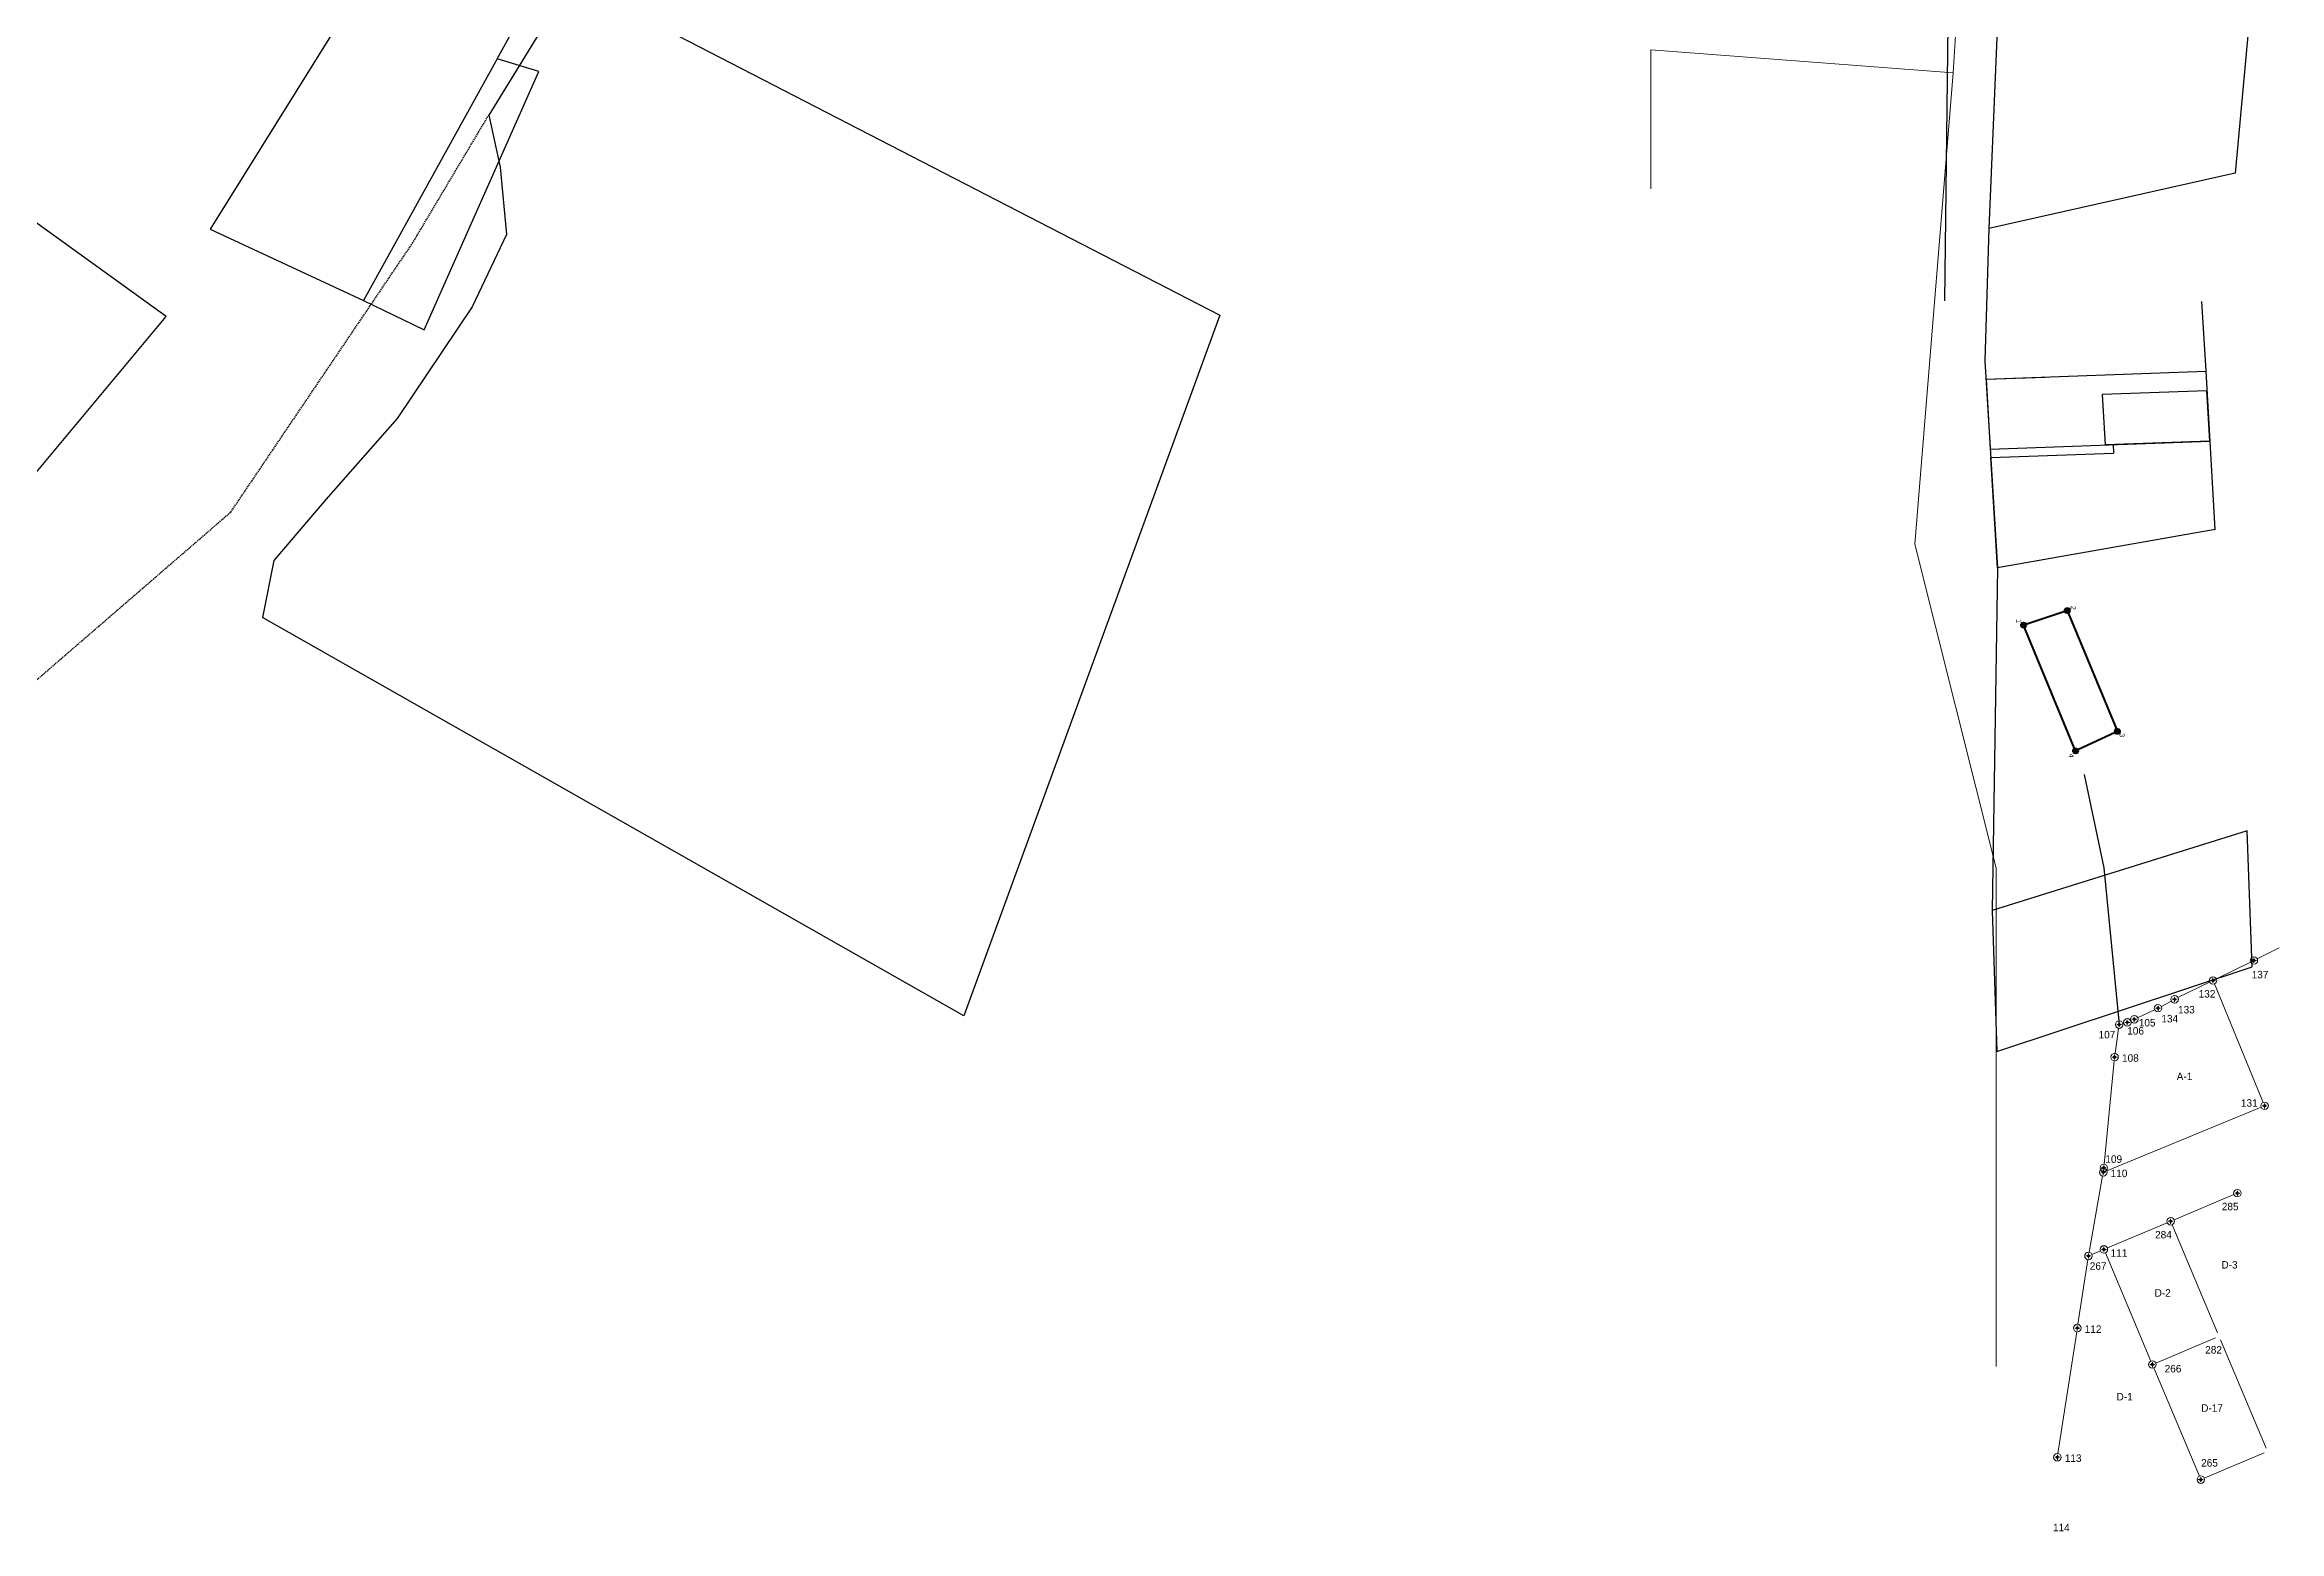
# Model space of a CAD drawing. Header units: millimetres. Extents: x 605783 to 610162, y 1302882 to 1324269.
# Drawn here: x 608149.7 to 608597, y 1323454.9 to 1323752.5 of the extents above; entities that cross this region are included whole.
import ezdxf
from ezdxf.enums import TextEntityAlignment as Align

# ---------------------------------------------------------------- set-up
doc = ezdxf.new("R2010")
doc.units = ezdxf.units.MM
doc.header["$PDMODE"] = 35
doc.header["$PDSIZE"] = 0.5
doc.linetypes.add('HIDDEN', pattern=[0.375, 0.25, -0.125])
for name, color, linetype in [('2', 7, 'Continuous'), ('3', 7, 'Continuous'), ('CVL_CUADCON_LIN', 8, 'Continuous')]:
    doc.layers.add(name, color=color, linetype=linetype)
doc.layers.add('Cotas', color=7, linetype='Continuous', lineweight=0)
doc.styles.get("Standard").update_dxf_attribs({"font": 'TCCM____.TTF'})
doc.styles.add('Styledgn003', font='dgn003.shx')

# ---------------------------------------------------------------- blocks, each defined once
blk = doc.blocks.new('POINT1')
at = {"color": 0, "linetype": 'ByBlock', "lineweight": -2}
for p, q in [((500, 0), (-500, 0)), ((0, 500), (0, -500))]:
    blk.add_line(p, q, dxfattribs=at)
blk.add_circle((0, 0), 250, dxfattribs=at)

msp = doc.modelspace()

# ---------------------------------------------------------------- linework, layer by layer
at = {"color": 1}
msp.add_lwpolyline([(608557.9, 1323606.368), (608561.828, 1323587.73), (608564.908, 1323556.328)], dxfattribs=at)
at = {"layer": '2', "color": 1, "linetype": 'Continuous'}
for p, q in [((608174, 1323698.058), (608074.23, 1323769.875)), ((608240.26, 1323749.652), (608251.991, 1323770.78)), ((608530.767, 1323771.571), (608529.935, 1323701.164)), ((608541.187, 1323771.61), (608538.843, 1323715.64)), ((608255.114, 1323765.31), (608238.573, 1323738.389)), ((608240.26, 1323749.652), (608213.522, 1323701.23)), ((608540.549, 1323647.774), (608539.46, 1323579.149)), ((608539.46, 1323579.149), (608540.447, 1323550.934)), ((608540.447, 1323550.934), (608591.531, 1323567.899))]:
    msp.add_line(p, q, dxfattribs=at)
for points in [[(608216.846, 1323770.203), (608182.834, 1323715.51), (608213.522, 1323701.23)], [(608592.253, 1323771.8), (608588.142, 1323726.761), (608538.843, 1323715.64)], [(608255.114, 1323765.31), (608384.867, 1323698.298), (608333.653, 1323558.06), (608193.245, 1323637.794)], [(608213.522, 1323701.23), (608225.617, 1323695.405), (608248.616, 1323747.067), (608240.26, 1323749.652)], [(608238.573, 1323738.389), (608240.847, 1323727.965), (608242.103, 1323714.493), (608235.229, 1323700.013), (608220.217, 1323677.665), (608205.973, 1323661.416), (608195.543, 1323649.229), (608193.245, 1323637.794)], [(608538.843, 1323715.64), (608538.053, 1323689.207), (608540.549, 1323647.774)], [(607916.953, 1323513.348), (607991.433, 1323553.158), (608028.546, 1323572.428), (608062.615, 1323596.53), (608096.431, 1323621.65), (608125.42, 1323646.523), (608147.29, 1323666.066), (608174, 1323698.058)], [(608591.531, 1323567.899), (608590.543, 1323595.097), (608539.46, 1323579.149)]]:
    msp.add_lwpolyline(points, dxfattribs=at)
at = {"layer": '3', "color": 30, "linetype": 'HIDDEN'}
msp.add_lwpolyline([(608129.954, 1323609.662), (608186.916, 1323658.899), (608223.303, 1323712.737), (608238.573, 1323738.389)], dxfattribs=at)
at = {"layer": 'Cotas', "color": 1, "linetype": 'Continuous', "lineweight": 13}
for p, q in [((608536.999, 1323828.871), (608531.656, 1323746.8)), ((608531.656, 1323746.8), (608523.977, 1323652.473)), ((608523.977, 1323652.473), (608540.269, 1323587.672)), ((608540.269, 1323587.672), (608540.269, 1323487.896))]:
    msp.add_line(p, q, dxfattribs=at)
at = {"layer": 'Cotas', "color": 1, "linetype": 'Continuous', "lineweight": 13, "flags": 128}
for points in [[(608471.161, 1323723.609), (608471.161, 1323751.433), (608531.656, 1323746.8)], [(608591.199, 1323568.84), (608584.362, 1323565.492)], [(608596.962, 1323571.664), (608592.546, 1323569.5)], [(608583.015, 1323564.832), (608576.682, 1323561.731)], [(608593.731, 1323540.759), (608583.974, 1323564.469)], [(608583.974, 1323564.469), (608593.731, 1323540.759)], [(608572.011, 1323559.299), (608568.607, 1323557.711)], [(608575.348, 1323561.046), (608573.351, 1323559.971)], [(608564.803, 1323555.585), (608564.094, 1323550.566)], [(608564.803, 1323555.585), (608564.094, 1323550.566)], [(608565.817, 1323556.575), (608565.631, 1323556.525)], [(608565.817, 1323556.575), (608565.631, 1323556.525)], [(608567.243, 1323557.087), (608567.225, 1323557.079)], [(608567.243, 1323557.087), (608567.225, 1323557.079)], [(608563.917, 1323549.077), (608561.904, 1323528.395)], [(608563.917, 1323549.077), (608561.904, 1323528.395)], [(608562.418, 1323527.061), (608593.323, 1323539.78)], [(608561.594, 1323526.038), (608558.891, 1323510.771)], [(608561.74, 1323526.904), (608561.816, 1323527.52)], [(608561.74, 1323526.904), (608561.816, 1323527.52)], [(608587.883, 1323522.295), (608575.904, 1323517.251)], [(608574.521, 1323516.669), (608562.542, 1323511.625)], [(608584.621, 1323494.614), (608575.504, 1323516.269)], [(608575.504, 1323516.269), (608584.621, 1323494.614)], [(608561.16, 1323511.043), (608559.451, 1323510.324)], [(608571.259, 1323488.988), (608562.142, 1323510.643)], [(608562.142, 1323510.643), (608571.259, 1323488.988)], [(608558.645, 1323509.292), (608556.64, 1323496.341)], [(608558.645, 1323509.292), (608556.64, 1323496.341)], [(608556.41, 1323494.859), (608552.65, 1323470.481)], [(608556.41, 1323494.859), (608552.65, 1323470.481)], [(608584.221, 1323493.632), (608572.241, 1323488.588)], [(608572.241, 1323488.588), (608584.221, 1323493.632)], [(608585.203, 1323493.232), (608594.32, 1323471.577)], [(608594.32, 1323471.577), (608585.203, 1323493.232)], [(608580.959, 1323465.951), (608571.841, 1323487.606)], [(608571.841, 1323487.606), (608580.959, 1323465.951)], [(608581.941, 1323465.551), (608593.92, 1323470.595)]]:
    msp.add_lwpolyline(points, dxfattribs=at)
at = {"layer": 'Cotas', "color": 1, "linetype": 'Continuous', "lineweight": 13}
for centre in [(608591.873, 1323569.17), (608583.688, 1323565.162), (608583.688, 1323565.162), (608572.691, 1323559.616), (608576.008, 1323561.402), (608564.908, 1323556.328), (608564.908, 1323556.328), (608566.541, 1323556.772), (608566.541, 1323556.772), (608567.928, 1323557.394), (608567.928, 1323557.394), (608563.989, 1323549.823), (608563.989, 1323549.823), (608594.017, 1323540.066), (608594.017, 1323540.066), (608561.832, 1323527.648), (608561.832, 1323527.648), (608561.724, 1323526.776), (608561.724, 1323526.776), (608588.574, 1323522.586), (608588.574, 1323522.586), (608575.213, 1323516.96), (608575.213, 1323516.96), (608558.76, 1323510.033), (608558.76, 1323510.033), (608561.851, 1323511.334), (608561.851, 1323511.334), (608556.525, 1323495.6), (608556.525, 1323495.6), (608571.55, 1323488.297), (608571.55, 1323488.297), (608571.55, 1323488.297), (608552.536, 1323469.74), (608552.536, 1323469.74), (608581.25, 1323465.26), (608581.25, 1323465.26)]:
    msp.add_circle(centre, 0.75, dxfattribs=at)
at = {"layer": 'CVL_CUADCON_LIN', "color": 1, "ltscale": 0.5, "flags": 128}
for points in [[(608581.405, 1323701.074), (608582.247, 1323687.099)], [(608538.276, 1323685.509), (608582.247, 1323687.099)], [(608538.276, 1323685.509), (608550.109, 1323685.937)], [(608538.276, 1323685.509), (608539.118, 1323671.535)], [(608584.155, 1323655.429), (608582.341, 1323687.103)], [(608582.483, 1323683.186), (608561.497, 1323682.428), (608562.103, 1323672.366)], [(608539.118, 1323671.535), (608583.089, 1323673.124)], [(608583.089, 1323673.124), (608562.103, 1323672.366)], [(608563.702, 1323672.424), (608563.804, 1323670.727)], [(608539.22, 1323669.838), (608563.804, 1323670.727)], [(608584.155, 1323655.429), (608540.549, 1323647.774), (608539.22, 1323669.838)]]:
    msp.add_lwpolyline(points, dxfattribs=at)
msp.add_lwpolyline([(608562.103, 1323672.366), (608583.089, 1323673.124), (608582.483, 1323683.186), (608561.497, 1323682.428)], close=True, dxfattribs=at)
at = {"layer": 'CVL_CUADCON_LIN', "color": 1, "lineweight": 40, "ltscale": 0.5, "flags": 128}
for points in [[(608555.986, 1323611.583), (608545.956, 1323635.841)], [(608546.239, 1323636.461), (608554.041, 1323639.049)], [(608554.707, 1323638.745), (608564.367, 1323615.47)], [(608564.105, 1323614.798), (608556.63, 1323611.331)]]:
    msp.add_lwpolyline(points, dxfattribs=at)
at = {"layer": 'CVL_CUADCON_LIN', "color": 1, "lineweight": 40, "ltscale": 0.5}
for centre in [(608554.516, 1323639.207), (608545.765, 1323636.303), (608564.559, 1323615.008), (608556.177, 1323611.121)]:
    msp.add_circle(centre, 0.5, dxfattribs=at)
at = {"layer": 'CVL_CUADCON_LIN', "color": 1, "ltscale": 0.5}
for p in [(608554.516, 1323639.207), (608545.765, 1323636.303), (608564.559, 1323615.008), (608556.177, 1323611.121)]:
    msp.add_point(p, dxfattribs=at)

# ---------------------------------------------------------------- block references
at = {"layer": 'Cotas', "color": 1, "linetype": 'Continuous', "lineweight": 13, "xscale": 0.0009998083114624023, "yscale": 0.0009999275207519531, "zscale": 0.000999827675945757}
for p in [(608591.873, 1323569.17), (608583.688, 1323565.162), (608583.688, 1323565.162), (608572.691, 1323559.616), (608576.008, 1323561.402), (608564.908, 1323556.328), (608564.908, 1323556.328), (608566.541, 1323556.772), (608566.541, 1323556.772), (608567.928, 1323557.394), (608567.928, 1323557.394), (608563.989, 1323549.823), (608563.989, 1323549.823), (608594.017, 1323540.066), (608594.017, 1323540.066), (608561.832, 1323527.648), (608561.832, 1323527.648), (608561.724, 1323526.776), (608561.724, 1323526.776), (608588.574, 1323522.586), (608588.574, 1323522.586), (608575.213, 1323516.96), (608575.213, 1323516.96), (608558.76, 1323510.033), (608558.76, 1323510.033), (608561.851, 1323511.334), (608561.851, 1323511.334), (608556.525, 1323495.6), (608556.525, 1323495.6), (608571.55, 1323488.297), (608571.55, 1323488.297), (608571.55, 1323488.297), (608552.536, 1323469.74), (608552.536, 1323469.74), (608581.25, 1323465.26), (608581.25, 1323465.26)]:
    msp.add_blockref('POINT1', p, dxfattribs=at)

# ---------------------------------------------------------------- texts
at = {"layer": 'Cotas', "color": 1, "linetype": 'Continuous', "lineweight": 0, "style": 'Styledgn003'}
for s, p in [('137', (608591.432, 1323567.089)), ('133', (608576.694, 1323560.067)), ('105', (608568.833, 1323557.453)), ('134', (608573.363, 1323558.275))]:
    msp.add_text(s, height=1.4997, dxfattribs=at).set_placement(p, align=Align.TOP_LEFT)
for s, p in [('132', (608582.504, 1323563.249)), ('106', (608568.197, 1323555.833)), ('285', (608587.131, 1323520.663)), ('284', (608573.768, 1323515.038)), ('267', (608560.705, 1323508.762))]:
    msp.add_text(s, height=1.4997, dxfattribs=at).set_placement(p, align=Align.TOP_CENTER)
for s, p in [('107', (608560.793, 1323554.321)), ('108', (608565.479, 1323549.645)), ('109', (608562.147, 1323529.417)), ('110', (608563.207, 1323526.553)), ('111', (608563.202, 1323510.616)), ('112', (608558.007, 1323495.371)), ('113', (608554.022, 1323469.546)), ('114', (608551.667, 1323455.664))]:
    msp.add_text(s, height=1.4997, dxfattribs=at).set_placement(p, align=Align.MIDDLE_LEFT)
at = {"layer": 'Cotas', "color": 1, "linetype": 'Continuous', "lineweight": 13, "style": 'Styledgn003'}
for s, p in [('A-1', (608577.991, 1323545.969)), ('D-3', (608586.991, 1323508.253)), ('D-2', (608573.631, 1323502.628)), ('D-1', (608565.995, 1323481.849)), ('D-17', (608583.497, 1323479.591))]:
    msp.add_text(s, height=1.4997, dxfattribs=at).set_placement(p, align=Align.MIDDLE_CENTER)
at = {"layer": 'Cotas', "color": 1, "linetype": 'Continuous', "lineweight": 0, "style": 'Styledgn003'}
for s, p in [('131', (608592.636, 1323540.642)), ('265', (608584.664, 1323468.621))]:
    msp.add_text(s, height=1.4997, dxfattribs=at).set_placement(p, align=Align.MIDDLE_RIGHT)
for s, p in [('282', (608585.479, 1323491.989)), ('266', (608577.358, 1323488.214))]:
    msp.add_text(s, height=1.4997, dxfattribs=at).set_placement(p, align=Align.TOP_RIGHT)
at = {"layer": 'CVL_CUADCON_LIN', "color": 1, "ltscale": 0.5}
msp.add_text('2', height=1, rotation=270, dxfattribs=at).set_placement((608554.931, 1323640.116), align=Align.BOTTOM_LEFT)
msp.add_text('1', height=1, rotation=270, dxfattribs=at).set_placement((608544.856, 1323636.719), align=Align.MIDDLE_RIGHT)
msp.add_text('3', height=1, rotation=270, dxfattribs=at).set_placement((608565.491, 1323614.645), align=Align.MIDDLE_LEFT)
msp.add_text('4', height=1, rotation=270, dxfattribs=at).set_placement((608555.813, 1323610.189), align=Align.TOP_CENTER)

doc.saveas('drawing.dxf')
